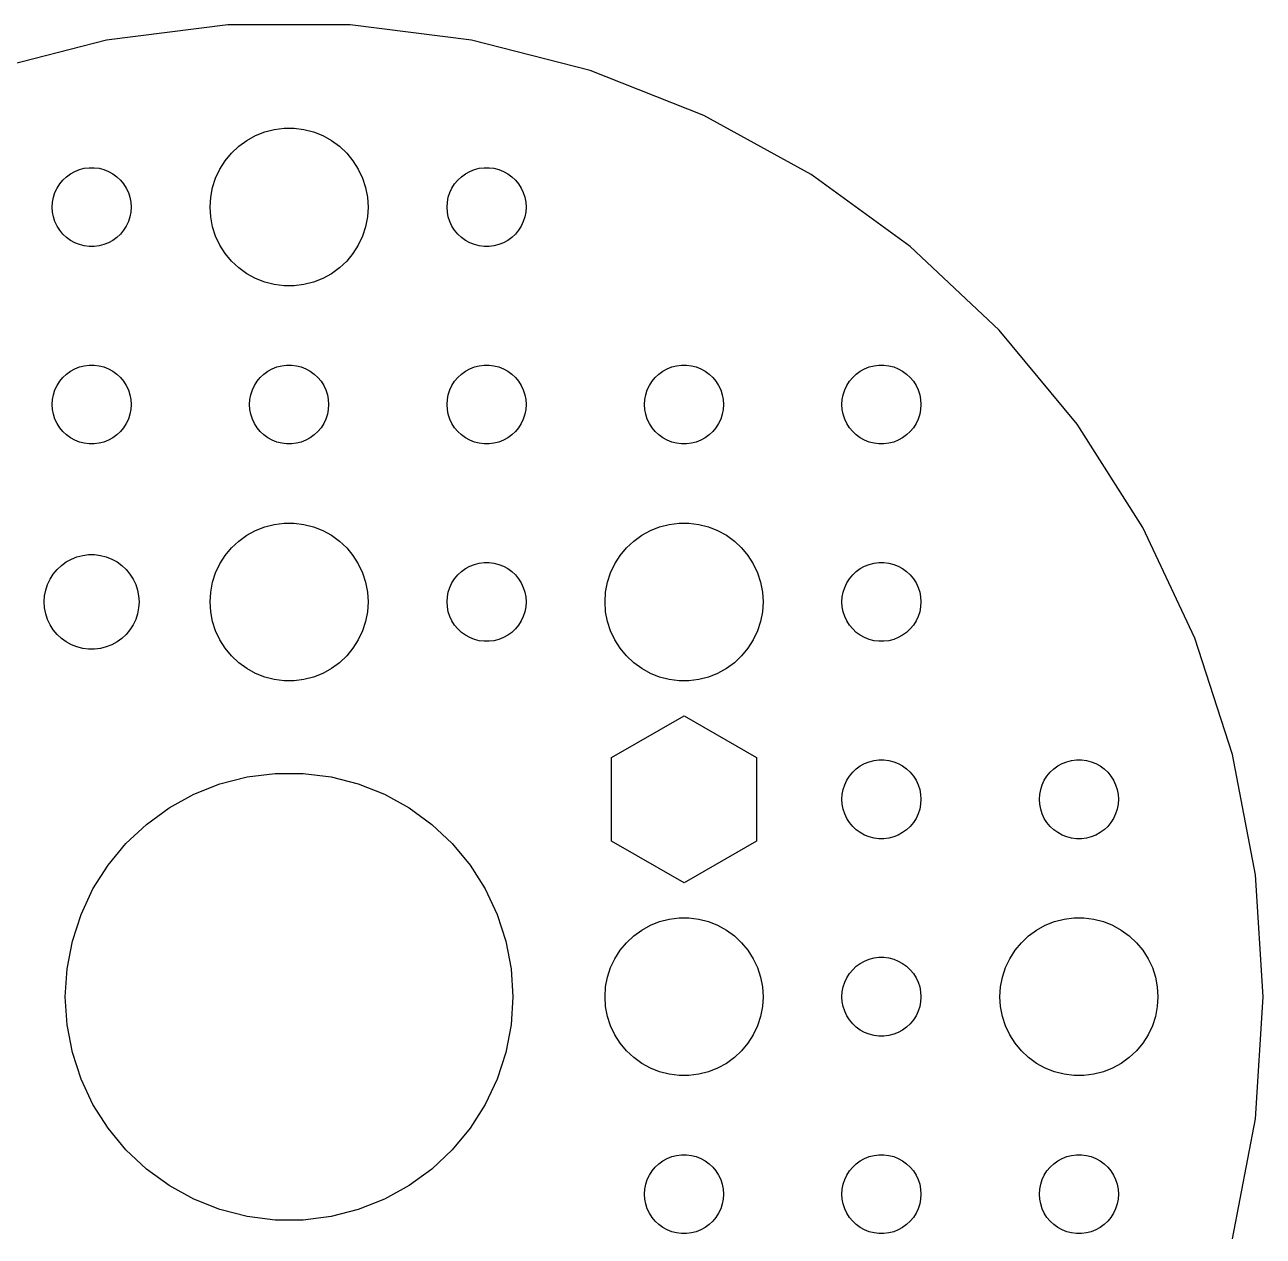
# Model space of a CAD drawing. Header units: metres. Extents: x -37 to 127, y -37 to 37.
# Drawn here: x -10.04 to 37, y -9.1 to 36.93 of the extents above; entities that cross this region are included whole.
import ezdxf

# ---------------------------------------------------------------- set-up
doc = ezdxf.new("R2010")
doc.units = ezdxf.units.M

msp = doc.modelspace()

# ---------------------------------------------------------------- linework, layer by layer
for p, q in [((-2.32324, 36.927), (-6.93311, 36.3446)), ((2.32324, 36.927), (-2.32324, 36.927)), ((6.93311, 36.3446), (2.32324, 36.927)), ((-6.93311, 36.3446), (-11.4336, 35.1891)), ((11.4336, 35.1891), (6.93311, 36.3446)), ((15.7538, 33.4786), (11.4336, 35.1891)), ((19.8256, 31.2401), (15.7538, 33.4786)), ((-0.927048, 32.8532), (-0.562134, 32.9469)), ((-0.562134, 32.9469), (-0.18837, 32.9941)), ((-0.18837, 32.9941), (0.18837, 32.9941)), ((0.18837, 32.9941), (0.562134, 32.9469)), ((0.562134, 32.9469), (0.927048, 32.8532)), ((-1.91226, 32.3115), (-1.60747, 32.533)), ((-1.60747, 32.533), (-1.27733, 32.7145)), ((-1.27733, 32.7145), (-0.927048, 32.8532)), ((0.927048, 32.8532), (1.27733, 32.7145)), ((1.27733, 32.7145), (1.60747, 32.533)), ((1.60747, 32.533), (1.91226, 32.3115)), ((-2.42705, 31.7634), (-2.1869, 32.0536)), ((-2.1869, 32.0536), (-1.91226, 32.3115)), ((1.91226, 32.3115), (2.1869, 32.0536)), ((2.1869, 32.0536), (2.42705, 31.7634)), ((-2.62891, 31.4453), (-2.42705, 31.7634)), ((2.42705, 31.7634), (2.62891, 31.4453)), ((-8.59344, 31.0268), (-8.45613, 31.1558)), ((-8.45613, 31.1558), (-8.30373, 31.2665)), ((-8.30373, 31.2665), (-8.13866, 31.3572)), ((-8.13866, 31.3572), (-7.96352, 31.4266)), ((-7.96352, 31.4266), (-7.78107, 31.4734)), ((-7.78107, 31.4734), (-7.59418, 31.497)), ((-7.59418, 31.497), (-7.40581, 31.497)), ((-7.40581, 31.497), (-7.21892, 31.4734)), ((-7.21892, 31.4734), (-7.03647, 31.4266)), ((-7.03647, 31.4266), (-6.86133, 31.3572)), ((-6.86133, 31.3572), (-6.69626, 31.2665)), ((-6.69626, 31.2665), (-6.54385, 31.1558)), ((-6.54385, 31.1558), (-6.40654, 31.0268)), ((-2.90575, 30.7461), (-2.78932, 31.1044)), ((-2.78932, 31.1044), (-2.62891, 31.4453)), ((2.62891, 31.4453), (2.78932, 31.1044)), ((2.78932, 31.1044), (2.90575, 30.7461)), ((6.40654, 31.0268), (6.54385, 31.1558)), ((6.54385, 31.1558), (6.69626, 31.2665)), ((6.69626, 31.2665), (6.86133, 31.3572)), ((6.86133, 31.3572), (7.03647, 31.4266)), ((7.03647, 31.4266), (7.21892, 31.4734)), ((7.21892, 31.4734), (7.40581, 31.497)), ((7.40581, 31.497), (7.59418, 31.497)), ((7.59418, 31.497), (7.78107, 31.4734)), ((7.78107, 31.4734), (7.96352, 31.4266)), ((7.96352, 31.4266), (8.13866, 31.3572)), ((8.13866, 31.3572), (8.30373, 31.2665)), ((8.30373, 31.2665), (8.45613, 31.1558)), ((8.45613, 31.1558), (8.59344, 31.0268)), ((23.5847, 28.509), (19.8256, 31.2401)), ((-8.89465, 30.5522), (-8.81445, 30.7226)), ((-8.81445, 30.7226), (-8.71352, 30.8817)), ((-8.71352, 30.8817), (-8.59344, 31.0268)), ((-6.40654, 31.0268), (-6.28647, 30.8817)), ((-6.28647, 30.8817), (-6.18553, 30.7226)), ((-6.18553, 30.7226), (-6.10533, 30.5522)), ((-2.97633, 30.376), (-2.90575, 30.7461)), ((2.90575, 30.7461), (2.97633, 30.376)), ((6.10533, 30.5522), (6.18553, 30.7226)), ((6.18553, 30.7226), (6.28647, 30.8817)), ((6.28647, 30.8817), (6.40654, 31.0268)), ((8.59344, 31.0268), (8.71352, 30.8817)), ((8.71352, 30.8817), (8.81445, 30.7226)), ((8.81445, 30.7226), (8.89465, 30.5522)), ((-9, 30), (-8.98816, 30.188)), ((-8.98816, 30.188), (-8.95287, 30.373)), ((-8.95287, 30.373), (-8.89465, 30.5522)), ((-6.10533, 30.5522), (-6.04712, 30.373)), ((-6.04712, 30.373), (-6.01183, 30.188)), ((-6.01183, 30.188), (-6, 30)), ((-3, 30), (-2.97633, 30.376)), ((2.97633, 30.376), (3, 30)), ((6, 30), (6.01183, 30.188)), ((6.01183, 30.188), (6.04712, 30.373)), ((6.04712, 30.373), (6.10533, 30.5522)), ((8.89465, 30.5522), (8.95287, 30.373)), ((8.95287, 30.373), (8.98816, 30.188)), ((8.98816, 30.188), (9, 30)), ((-8.98816, 29.812), (-9, 30)), ((-8.95287, 29.627), (-8.98816, 29.812)), ((-6.01183, 29.812), (-6.04712, 29.627)), ((-6, 30), (-6.01183, 29.812)), ((-2.97633, 29.624), (-3, 30)), ((3, 30), (2.97633, 29.624)), ((6.01183, 29.812), (6, 30)), ((6.04712, 29.627), (6.01183, 29.812)), ((8.98816, 29.812), (8.95287, 29.627)), ((9, 30), (8.98816, 29.812)), ((-8.89465, 29.4478), (-8.95287, 29.627)), ((-8.81445, 29.2774), (-8.89465, 29.4478)), ((-8.71352, 29.1183), (-8.81445, 29.2774)), ((-6.18553, 29.2774), (-6.28647, 29.1183)), ((-6.10533, 29.4478), (-6.18553, 29.2774)), ((-6.04712, 29.627), (-6.10533, 29.4478)), ((-2.90575, 29.2539), (-2.97633, 29.624)), ((-2.78932, 28.8956), (-2.90575, 29.2539)), ((2.90575, 29.2539), (2.78932, 28.8956)), ((2.97633, 29.624), (2.90575, 29.2539)), ((6.10533, 29.4478), (6.04712, 29.627)), ((6.18553, 29.2774), (6.10533, 29.4478)), ((6.28647, 29.1183), (6.18553, 29.2774)), ((8.81445, 29.2774), (8.71352, 29.1183)), ((8.89465, 29.4478), (8.81445, 29.2774)), ((8.95287, 29.627), (8.89465, 29.4478)), ((-8.59344, 28.9732), (-8.71352, 29.1183)), ((-8.45613, 28.8442), (-8.59344, 28.9732)), ((-8.30373, 28.7335), (-8.45613, 28.8442)), ((-8.13866, 28.6427), (-8.30373, 28.7335)), ((-6.69626, 28.7335), (-6.86133, 28.6427)), ((-6.54385, 28.8442), (-6.69626, 28.7335)), ((-6.40654, 28.9732), (-6.54385, 28.8442)), ((-6.28647, 29.1183), (-6.40654, 28.9732)), ((-2.62891, 28.5547), (-2.78932, 28.8956)), ((2.78932, 28.8956), (2.62891, 28.5547)), ((6.40654, 28.9732), (6.28647, 29.1183)), ((6.54385, 28.8442), (6.40654, 28.9732)), ((6.69626, 28.7335), (6.54385, 28.8442)), ((6.86133, 28.6427), (6.69626, 28.7335)), ((8.30373, 28.7335), (8.13866, 28.6427)), ((8.45613, 28.8442), (8.30373, 28.7335)), ((8.59344, 28.9732), (8.45613, 28.8442)), ((8.71352, 29.1183), (8.59344, 28.9732)), ((-7.96352, 28.5734), (-8.13866, 28.6427)), ((-7.78107, 28.5266), (-7.96352, 28.5734)), ((-7.59418, 28.503), (-7.78107, 28.5266)), ((-7.40581, 28.503), (-7.59418, 28.503)), ((-7.21892, 28.5266), (-7.40581, 28.503)), ((-7.03647, 28.5734), (-7.21892, 28.5266)), ((-6.86133, 28.6427), (-7.03647, 28.5734)), ((-2.42705, 28.2366), (-2.62891, 28.5547)), ((-2.1869, 27.9464), (-2.42705, 28.2366)), ((2.42705, 28.2366), (2.1869, 27.9464)), ((2.62891, 28.5547), (2.42705, 28.2366)), ((7.03647, 28.5734), (6.86133, 28.6427)), ((7.21892, 28.5266), (7.03647, 28.5734)), ((7.40581, 28.503), (7.21892, 28.5266)), ((7.59418, 28.503), (7.40581, 28.503)), ((7.78107, 28.5266), (7.59418, 28.503)), ((7.96352, 28.5734), (7.78107, 28.5266)), ((8.13866, 28.6427), (7.96352, 28.5734)), ((26.9718, 25.3282), (23.5847, 28.509)), ((-1.91226, 27.6884), (-2.1869, 27.9464)), ((2.1869, 27.9464), (1.91226, 27.6884)), ((-1.60747, 27.467), (-1.91226, 27.6884)), ((-1.27733, 27.2855), (-1.60747, 27.467)), ((-0.927048, 27.1468), (-1.27733, 27.2855)), ((1.27733, 27.2855), (0.927048, 27.1468)), ((1.60747, 27.467), (1.27733, 27.2855)), ((1.91226, 27.6884), (1.60747, 27.467)), ((-0.562134, 27.0531), (-0.927048, 27.1468)), ((-0.18837, 27.0059), (-0.562134, 27.0531)), ((0.18837, 27.0059), (-0.18837, 27.0059)), ((0.562134, 27.0531), (0.18837, 27.0059)), ((0.927048, 27.1468), (0.562134, 27.0531)), ((29.9336, 21.748), (26.9718, 25.3282)), ((-7.78107, 23.9734), (-7.59418, 23.997)), ((-7.59418, 23.997), (-7.40581, 23.997)), ((-7.40581, 23.997), (-7.21892, 23.9734)), ((-0.281067, 23.9734), (-0.094177, 23.997)), ((-0.094177, 23.997), (0.094177, 23.997)), ((0.094177, 23.997), (0.281067, 23.9734)), ((7.21892, 23.9734), (7.40581, 23.997)), ((7.40581, 23.997), (7.59418, 23.997)), ((7.59418, 23.997), (7.78107, 23.9734)), ((14.7189, 23.9734), (14.9058, 23.997)), ((14.9058, 23.997), (15.0942, 23.997)), ((15.0942, 23.997), (15.2811, 23.9734)), ((22.2189, 23.9734), (22.4058, 23.997)), ((22.4058, 23.997), (22.5942, 23.997)), ((22.5942, 23.997), (22.7811, 23.9734)), ((-8.71352, 23.3817), (-8.59344, 23.5268)), ((-8.59344, 23.5268), (-8.45613, 23.6558)), ((-8.45613, 23.6558), (-8.30373, 23.7665)), ((-8.30373, 23.7665), (-8.13866, 23.8572)), ((-8.13866, 23.8572), (-7.96352, 23.9266)), ((-7.96352, 23.9266), (-7.78107, 23.9734)), ((-7.21892, 23.9734), (-7.03647, 23.9266)), ((-7.03647, 23.9266), (-6.86133, 23.8572)), ((-6.86133, 23.8572), (-6.69626, 23.7665)), ((-6.69626, 23.7665), (-6.54385, 23.6558)), ((-6.54385, 23.6558), (-6.40654, 23.5268)), ((-6.40654, 23.5268), (-6.28647, 23.3817)), ((-1.21352, 23.3817), (-1.09344, 23.5268)), ((-1.09344, 23.5268), (-0.956131, 23.6558)), ((-0.956131, 23.6558), (-0.803726, 23.7665)), ((-0.803726, 23.7665), (-0.638657, 23.8572)), ((-0.638657, 23.8572), (-0.463516, 23.9266)), ((-0.463516, 23.9266), (-0.281067, 23.9734)), ((0.281067, 23.9734), (0.463516, 23.9266)), ((0.463516, 23.9266), (0.638657, 23.8572)), ((0.638657, 23.8572), (0.803726, 23.7665)), ((0.803726, 23.7665), (0.956131, 23.6558)), ((0.956131, 23.6558), (1.09344, 23.5268)), ((1.09344, 23.5268), (1.21352, 23.3817)), ((6.28647, 23.3817), (6.40654, 23.5268)), ((6.40654, 23.5268), (6.54385, 23.6558)), ((6.54385, 23.6558), (6.69626, 23.7665)), ((6.69626, 23.7665), (6.86133, 23.8572)), ((6.86133, 23.8572), (7.03647, 23.9266)), ((7.03647, 23.9266), (7.21892, 23.9734)), ((7.78107, 23.9734), (7.96352, 23.9266)), ((7.96352, 23.9266), (8.13866, 23.8572)), ((8.13866, 23.8572), (8.30373, 23.7665)), ((8.30373, 23.7665), (8.45613, 23.6558)), ((8.45613, 23.6558), (8.59344, 23.5268)), ((8.59344, 23.5268), (8.71352, 23.3817)), ((13.7865, 23.3817), (13.9065, 23.5268)), ((13.9065, 23.5268), (14.0439, 23.6558)), ((14.0439, 23.6558), (14.1963, 23.7665)), ((14.1963, 23.7665), (14.3613, 23.8572)), ((14.3613, 23.8572), (14.5365, 23.9266)), ((14.5365, 23.9266), (14.7189, 23.9734)), ((15.2811, 23.9734), (15.4635, 23.9266)), ((15.4635, 23.9266), (15.6387, 23.8572)), ((15.6387, 23.8572), (15.8037, 23.7665)), ((15.8037, 23.7665), (15.9561, 23.6558)), ((15.9561, 23.6558), (16.0934, 23.5268)), ((16.0934, 23.5268), (16.2135, 23.3817)), ((21.2865, 23.3817), (21.4065, 23.5268)), ((21.4065, 23.5268), (21.5439, 23.6558)), ((21.5439, 23.6558), (21.6963, 23.7665)), ((21.6963, 23.7665), (21.8613, 23.8572)), ((21.8613, 23.8572), (22.0365, 23.9266)), ((22.0365, 23.9266), (22.2189, 23.9734)), ((22.7811, 23.9734), (22.9635, 23.9266)), ((22.9635, 23.9266), (23.1387, 23.8572)), ((23.1387, 23.8572), (23.3037, 23.7665)), ((23.3037, 23.7665), (23.4561, 23.6558)), ((23.4561, 23.6558), (23.5934, 23.5268)), ((23.5934, 23.5268), (23.7135, 23.3817)), ((-8.95287, 22.873), (-8.89465, 23.0522)), ((-8.89465, 23.0522), (-8.81445, 23.2226)), ((-8.81445, 23.2226), (-8.71352, 23.3817)), ((-6.28647, 23.3817), (-6.18553, 23.2226)), ((-6.18553, 23.2226), (-6.10533, 23.0522)), ((-6.10533, 23.0522), (-6.04712, 22.873)), ((-1.45287, 22.873), (-1.39465, 23.0522)), ((-1.39465, 23.0522), (-1.31445, 23.2226)), ((-1.31445, 23.2226), (-1.21352, 23.3817)), ((1.21352, 23.3817), (1.31445, 23.2226)), ((1.31445, 23.2226), (1.39465, 23.0522)), ((1.39465, 23.0522), (1.45287, 22.873)), ((6.04712, 22.873), (6.10533, 23.0522)), ((6.10533, 23.0522), (6.18553, 23.2226)), ((6.18553, 23.2226), (6.28647, 23.3817)), ((8.71352, 23.3817), (8.81445, 23.2226)), ((8.81445, 23.2226), (8.89465, 23.0522)), ((8.89465, 23.0522), (8.95287, 22.873)), ((13.5471, 22.873), (13.6053, 23.0522)), ((13.6053, 23.0522), (13.6855, 23.2226)), ((13.6855, 23.2226), (13.7865, 23.3817)), ((16.2135, 23.3817), (16.3145, 23.2226)), ((16.3145, 23.2226), (16.3947, 23.0522)), ((16.3947, 23.0522), (16.4529, 22.873)), ((21.0471, 22.873), (21.1053, 23.0522)), ((21.1053, 23.0522), (21.1855, 23.2226)), ((21.1855, 23.2226), (21.2865, 23.3817)), ((23.7135, 23.3817), (23.8145, 23.2226)), ((23.8145, 23.2226), (23.8947, 23.0522)), ((23.8947, 23.0522), (23.9529, 22.873)), ((-9, 22.5), (-8.98816, 22.688)), ((-8.98816, 22.688), (-8.95287, 22.873)), ((-6.04712, 22.873), (-6.01183, 22.688)), ((-6.01183, 22.688), (-6, 22.5)), ((-1.5, 22.5), (-1.48816, 22.688)), ((-1.48816, 22.688), (-1.45287, 22.873)), ((1.45287, 22.873), (1.48816, 22.688)), ((1.48816, 22.688), (1.5, 22.5)), ((6, 22.5), (6.01183, 22.688)), ((6.01183, 22.688), (6.04712, 22.873)), ((8.95287, 22.873), (8.98816, 22.688)), ((8.98816, 22.688), (9, 22.5)), ((13.5, 22.5), (13.5118, 22.688)), ((13.5118, 22.688), (13.5471, 22.873)), ((16.4529, 22.873), (16.4882, 22.688)), ((16.4882, 22.688), (16.5, 22.5)), ((21, 22.5), (21.0118, 22.688)), ((21.0118, 22.688), (21.0471, 22.873)), ((23.9529, 22.873), (23.9882, 22.688)), ((23.9882, 22.688), (24, 22.5)), ((-8.98816, 22.312), (-9, 22.5)), ((-8.95287, 22.127), (-8.98816, 22.312)), ((-8.89465, 21.9478), (-8.95287, 22.127)), ((-6.04712, 22.127), (-6.10533, 21.9478)), ((-6.01183, 22.312), (-6.04712, 22.127)), ((-6, 22.5), (-6.01183, 22.312)), ((-1.48816, 22.312), (-1.5, 22.5)), ((-1.45287, 22.127), (-1.48816, 22.312)), ((-1.39465, 21.9478), (-1.45287, 22.127)), ((1.45287, 22.127), (1.39465, 21.9478)), ((1.48816, 22.312), (1.45287, 22.127)), ((1.5, 22.5), (1.48816, 22.312)), ((6.01183, 22.312), (6, 22.5)), ((6.04712, 22.127), (6.01183, 22.312)), ((6.10533, 21.9478), (6.04712, 22.127)), ((8.95287, 22.127), (8.89465, 21.9478)), ((8.98816, 22.312), (8.95287, 22.127)), ((9, 22.5), (8.98816, 22.312)), ((13.5118, 22.312), (13.5, 22.5)), ((13.5471, 22.127), (13.5118, 22.312)), ((13.6053, 21.9478), (13.5471, 22.127)), ((16.4529, 22.127), (16.3947, 21.9478)), ((16.4882, 22.312), (16.4529, 22.127)), ((16.5, 22.5), (16.4882, 22.312)), ((21.0118, 22.312), (21, 22.5)), ((21.0471, 22.127), (21.0118, 22.312)), ((21.1053, 21.9478), (21.0471, 22.127)), ((23.9529, 22.127), (23.8947, 21.9478)), ((23.9882, 22.312), (23.9529, 22.127)), ((24, 22.5), (23.9882, 22.312)), ((-8.81445, 21.7774), (-8.89465, 21.9478)), ((-8.71352, 21.6183), (-8.81445, 21.7774)), ((-6.18553, 21.7774), (-6.28647, 21.6183)), ((-6.10533, 21.9478), (-6.18553, 21.7774)), ((-1.31445, 21.7774), (-1.39465, 21.9478)), ((-1.21352, 21.6183), (-1.31445, 21.7774)), ((1.31445, 21.7774), (1.21352, 21.6183)), ((1.39465, 21.9478), (1.31445, 21.7774)), ((6.18553, 21.7774), (6.10533, 21.9478)), ((6.28647, 21.6183), (6.18553, 21.7774)), ((8.81445, 21.7774), (8.71352, 21.6183)), ((8.89465, 21.9478), (8.81445, 21.7774)), ((13.6855, 21.7774), (13.6053, 21.9478)), ((13.7865, 21.6183), (13.6855, 21.7774)), ((16.3145, 21.7774), (16.2135, 21.6183)), ((16.3947, 21.9478), (16.3145, 21.7774)), ((21.1855, 21.7774), (21.1053, 21.9478)), ((21.2865, 21.6183), (21.1855, 21.7774)), ((23.8145, 21.7774), (23.7135, 21.6183)), ((23.8947, 21.9478), (23.8145, 21.7774)), ((32.4233, 17.8249), (29.9336, 21.748)), ((-8.59344, 21.4732), (-8.71352, 21.6183)), ((-8.45613, 21.3442), (-8.59344, 21.4732)), ((-8.30373, 21.2335), (-8.45613, 21.3442)), ((-8.13866, 21.1427), (-8.30373, 21.2335)), ((-6.69626, 21.2335), (-6.86133, 21.1427)), ((-6.54385, 21.3442), (-6.69626, 21.2335)), ((-6.40654, 21.4732), (-6.54385, 21.3442)), ((-6.28647, 21.6183), (-6.40654, 21.4732)), ((-1.09344, 21.4732), (-1.21352, 21.6183)), ((-0.956131, 21.3442), (-1.09344, 21.4732)), ((-0.803726, 21.2335), (-0.956131, 21.3442)), ((-0.638657, 21.1427), (-0.803726, 21.2335)), ((0.803726, 21.2335), (0.638657, 21.1427)), ((0.956131, 21.3442), (0.803726, 21.2335)), ((1.09344, 21.4732), (0.956131, 21.3442)), ((1.21352, 21.6183), (1.09344, 21.4732)), ((6.40654, 21.4732), (6.28647, 21.6183)), ((6.54385, 21.3442), (6.40654, 21.4732)), ((6.69626, 21.2335), (6.54385, 21.3442)), ((6.86133, 21.1427), (6.69626, 21.2335)), ((8.30373, 21.2335), (8.13866, 21.1427)), ((8.45613, 21.3442), (8.30373, 21.2335)), ((8.59344, 21.4732), (8.45613, 21.3442)), ((8.71352, 21.6183), (8.59344, 21.4732)), ((13.9065, 21.4732), (13.7865, 21.6183)), ((14.0439, 21.3442), (13.9065, 21.4732)), ((14.1963, 21.2335), (14.0439, 21.3442)), ((14.3613, 21.1427), (14.1963, 21.2335)), ((15.8037, 21.2335), (15.6387, 21.1427)), ((15.9561, 21.3442), (15.8037, 21.2335)), ((16.0934, 21.4732), (15.9561, 21.3442)), ((16.2135, 21.6183), (16.0934, 21.4732)), ((21.4065, 21.4732), (21.2865, 21.6183)), ((21.5439, 21.3442), (21.4065, 21.4732)), ((21.6963, 21.2335), (21.5439, 21.3442)), ((21.8613, 21.1427), (21.6963, 21.2335)), ((23.3037, 21.2335), (23.1387, 21.1427)), ((23.4561, 21.3442), (23.3037, 21.2335)), ((23.5934, 21.4732), (23.4561, 21.3442)), ((23.7135, 21.6183), (23.5934, 21.4732)), ((-7.96352, 21.0734), (-8.13866, 21.1427)), ((-7.78107, 21.0266), (-7.96352, 21.0734)), ((-7.59418, 21.003), (-7.78107, 21.0266)), ((-7.40581, 21.003), (-7.59418, 21.003)), ((-7.21892, 21.0266), (-7.40581, 21.003)), ((-7.03647, 21.0734), (-7.21892, 21.0266)), ((-6.86133, 21.1427), (-7.03647, 21.0734)), ((-0.463516, 21.0734), (-0.638657, 21.1427)), ((-0.281067, 21.0266), (-0.463516, 21.0734)), ((-0.094177, 21.003), (-0.281067, 21.0266)), ((0.094177, 21.003), (-0.094177, 21.003)), ((0.281067, 21.0266), (0.094177, 21.003)), ((0.463516, 21.0734), (0.281067, 21.0266)), ((0.638657, 21.1427), (0.463516, 21.0734)), ((7.03647, 21.0734), (6.86133, 21.1427)), ((7.21892, 21.0266), (7.03647, 21.0734)), ((7.40581, 21.003), (7.21892, 21.0266)), ((7.59418, 21.003), (7.40581, 21.003)), ((7.78107, 21.0266), (7.59418, 21.003)), ((7.96352, 21.0734), (7.78107, 21.0266)), ((8.13866, 21.1427), (7.96352, 21.0734)), ((14.5365, 21.0734), (14.3613, 21.1427)), ((14.7189, 21.0266), (14.5365, 21.0734)), ((14.9058, 21.003), (14.7189, 21.0266)), ((15.0942, 21.003), (14.9058, 21.003)), ((15.2811, 21.0266), (15.0942, 21.003)), ((15.4635, 21.0734), (15.2811, 21.0266)), ((15.6387, 21.1427), (15.4635, 21.0734)), ((22.0365, 21.0734), (21.8613, 21.1427)), ((22.2189, 21.0266), (22.0365, 21.0734)), ((22.4058, 21.003), (22.2189, 21.0266)), ((22.5942, 21.003), (22.4058, 21.003)), ((22.7811, 21.0266), (22.5942, 21.003)), ((22.9635, 21.0734), (22.7811, 21.0266)), ((23.1387, 21.1427), (22.9635, 21.0734)), ((-0.927048, 17.8532), (-0.562134, 17.9469)), ((-0.562134, 17.9469), (-0.18837, 17.9941)), ((-0.18837, 17.9941), (0.18837, 17.9941)), ((0.18837, 17.9941), (0.562134, 17.9469)), ((0.562134, 17.9469), (0.927048, 17.8532)), ((14.0729, 17.8532), (14.4379, 17.9469)), ((14.4379, 17.9469), (14.8116, 17.9941)), ((14.8116, 17.9941), (15.1884, 17.9941)), ((15.1884, 17.9941), (15.5621, 17.9469)), ((15.5621, 17.9469), (15.927, 17.8532)), ((-1.91226, 17.3115), (-1.60747, 17.533)), ((-1.60747, 17.533), (-1.27733, 17.7145)), ((-1.27733, 17.7145), (-0.927048, 17.8532)), ((0.927048, 17.8532), (1.27733, 17.7145)), ((1.27733, 17.7145), (1.60747, 17.533)), ((1.60747, 17.533), (1.91226, 17.3115)), ((13.0877, 17.3115), (13.3925, 17.533)), ((13.3925, 17.533), (13.7227, 17.7145)), ((13.7227, 17.7145), (14.0729, 17.8532)), ((15.927, 17.8532), (16.2773, 17.7145)), ((16.2773, 17.7145), (16.6075, 17.533)), ((16.6075, 17.533), (16.9123, 17.3115)), ((34.4017, 13.6206), (32.4233, 17.8249)), ((-2.42705, 16.7634), (-2.1869, 17.0536)), ((-2.1869, 17.0536), (-1.91226, 17.3115)), ((1.91226, 17.3115), (2.1869, 17.0536)), ((2.1869, 17.0536), (2.42705, 16.7634)), ((12.5729, 16.7634), (12.8131, 17.0536)), ((12.8131, 17.0536), (13.0877, 17.3115)), ((16.9123, 17.3115), (17.1869, 17.0536)), ((17.1869, 17.0536), (17.427, 16.7634)), ((-8.64735, 16.3869), (-8.46448, 16.5198)), ((-8.46448, 16.5198), (-8.26639, 16.6287)), ((-8.26639, 16.6287), (-8.05623, 16.7119)), ((-8.05623, 16.7119), (-7.83728, 16.7681)), ((-7.83728, 16.7681), (-7.61302, 16.7964)), ((-7.61302, 16.7964), (-7.38696, 16.7964)), ((-7.38696, 16.7964), (-7.1627, 16.7681)), ((-7.1627, 16.7681), (-6.94376, 16.7119)), ((-6.94376, 16.7119), (-6.7336, 16.6287)), ((-6.7336, 16.6287), (-6.53551, 16.5198)), ((-6.53551, 16.5198), (-6.35263, 16.3869)), ((-2.62891, 16.4453), (-2.42705, 16.7634)), ((2.42705, 16.7634), (2.62891, 16.4453)), ((7.03647, 16.4266), (7.21892, 16.4734)), ((7.21892, 16.4734), (7.40581, 16.497)), ((7.40581, 16.497), (7.59418, 16.497)), ((7.59418, 16.497), (7.78107, 16.4734)), ((7.78107, 16.4734), (7.96352, 16.4266)), ((12.3711, 16.4453), (12.5729, 16.7634)), ((17.427, 16.7634), (17.6289, 16.4453)), ((22.0365, 16.4266), (22.2189, 16.4734)), ((22.2189, 16.4734), (22.4058, 16.497)), ((22.4058, 16.497), (22.5942, 16.497)), ((22.5942, 16.497), (22.7811, 16.4734)), ((22.7811, 16.4734), (22.9635, 16.4266)), ((-9.07735, 15.8671), (-8.95622, 16.058)), ((-8.95622, 16.058), (-8.81213, 16.2322)), ((-8.81213, 16.2322), (-8.64735, 16.3869)), ((-6.35263, 16.3869), (-6.18785, 16.2322)), ((-6.18785, 16.2322), (-6.04376, 16.058)), ((-6.04376, 16.058), (-5.92264, 15.8671)), ((-2.90575, 15.7461), (-2.78932, 16.1044)), ((-2.78932, 16.1044), (-2.62891, 16.4453)), ((2.62891, 16.4453), (2.78932, 16.1044)), ((2.78932, 16.1044), (2.90575, 15.7461)), ((6.28647, 15.8817), (6.40654, 16.0268)), ((6.40654, 16.0268), (6.54385, 16.1558)), ((6.54385, 16.1558), (6.69626, 16.2665)), ((6.69626, 16.2665), (6.86133, 16.3572)), ((6.86133, 16.3572), (7.03647, 16.4266)), ((7.96352, 16.4266), (8.13866, 16.3572)), ((8.13866, 16.3572), (8.30373, 16.2665)), ((8.30373, 16.2665), (8.45613, 16.1558)), ((8.45613, 16.1558), (8.59344, 16.0268)), ((8.59344, 16.0268), (8.71352, 15.8817)), ((12.0942, 15.7461), (12.2107, 16.1044)), ((12.2107, 16.1044), (12.3711, 16.4453)), ((17.6289, 16.4453), (17.7893, 16.1044)), ((17.7893, 16.1044), (17.9057, 15.7461)), ((21.2865, 15.8817), (21.4065, 16.0268)), ((21.4065, 16.0268), (21.5439, 16.1558)), ((21.5439, 16.1558), (21.6963, 16.2665)), ((21.6963, 16.2665), (21.8613, 16.3572)), ((21.8613, 16.3572), (22.0365, 16.4266)), ((22.9635, 16.4266), (23.1387, 16.3572)), ((23.1387, 16.3572), (23.3037, 16.2665)), ((23.3037, 16.2665), (23.4561, 16.1558)), ((23.4561, 16.1558), (23.5934, 16.0268)), ((23.5934, 16.0268), (23.7135, 15.8817)), ((-9.24344, 15.4476), (-9.17358, 15.6626)), ((-9.17358, 15.6626), (-9.07735, 15.8671)), ((-5.92264, 15.8671), (-5.8264, 15.6626)), ((-5.8264, 15.6626), (-5.75655, 15.4476)), ((-2.97633, 15.376), (-2.90575, 15.7461)), ((2.90575, 15.7461), (2.97633, 15.376)), ((6.04712, 15.373), (6.10533, 15.5522)), ((6.10533, 15.5522), (6.18553, 15.7226)), ((6.18553, 15.7226), (6.28647, 15.8817)), ((8.71352, 15.8817), (8.81445, 15.7226)), ((8.81445, 15.7226), (8.89465, 15.5522)), ((8.89465, 15.5522), (8.95287, 15.373)), ((12.0237, 15.376), (12.0942, 15.7461)), ((17.9057, 15.7461), (17.9763, 15.376)), ((21.0471, 15.373), (21.1053, 15.5522)), ((21.1053, 15.5522), (21.1855, 15.7226)), ((21.1855, 15.7226), (21.2865, 15.8817)), ((23.7135, 15.8817), (23.8145, 15.7226)), ((23.8145, 15.7226), (23.8947, 15.5522)), ((23.8947, 15.5522), (23.9529, 15.373)), ((-9.29999, 15), (-9.2858, 15.2256)), ((-9.2858, 15.2256), (-9.24344, 15.4476)), ((-5.75655, 15.4476), (-5.71419, 15.2256)), ((-5.71419, 15.2256), (-5.7, 15)), ((-3, 15), (-2.97633, 15.376)), ((2.97633, 15.376), (3, 15)), ((6, 15), (6.01183, 15.188)), ((6.01183, 15.188), (6.04712, 15.373)), ((8.95287, 15.373), (8.98816, 15.188)), ((8.98816, 15.188), (9, 15)), ((12, 15), (12.0237, 15.376)), ((17.9763, 15.376), (18, 15)), ((21, 15), (21.0118, 15.188)), ((21.0118, 15.188), (21.0471, 15.373)), ((23.9529, 15.373), (23.9882, 15.188)), ((23.9882, 15.188), (24, 15)), ((-9.2858, 14.7744), (-9.29999, 15)), ((-9.24344, 14.5524), (-9.2858, 14.7744)), ((-5.71419, 14.7744), (-5.75655, 14.5524)), ((-5.7, 15), (-5.71419, 14.7744)), ((-2.97633, 14.624), (-3, 15)), ((-2.90575, 14.2539), (-2.97633, 14.624)), ((2.97633, 14.624), (2.90575, 14.2539)), ((3, 15), (2.97633, 14.624)), ((6.01183, 14.812), (6, 15)), ((6.04712, 14.627), (6.01183, 14.812)), ((6.10533, 14.4478), (6.04712, 14.627)), ((8.95287, 14.627), (8.89465, 14.4478)), ((8.98816, 14.812), (8.95287, 14.627)), ((9, 15), (8.98816, 14.812)), ((12.0237, 14.624), (12, 15)), ((12.0942, 14.2539), (12.0237, 14.624)), ((17.9763, 14.624), (17.9057, 14.2539)), ((18, 15), (17.9763, 14.624)), ((21.0118, 14.812), (21, 15)), ((21.0471, 14.627), (21.0118, 14.812)), ((21.1053, 14.4478), (21.0471, 14.627)), ((23.9529, 14.627), (23.8947, 14.4478)), ((23.9882, 14.812), (23.9529, 14.627)), ((24, 15), (23.9882, 14.812)), ((-9.17358, 14.3374), (-9.24344, 14.5524)), ((-9.07735, 14.1328), (-9.17358, 14.3374)), ((-8.95622, 13.942), (-9.07735, 14.1328)), ((-5.92264, 14.1328), (-6.04376, 13.942)), ((-5.8264, 14.3374), (-5.92264, 14.1328)), ((-5.75655, 14.5524), (-5.8264, 14.3374)), ((-2.78932, 13.8956), (-2.90575, 14.2539)), ((2.90575, 14.2539), (2.78932, 13.8956)), ((6.18553, 14.2774), (6.10533, 14.4478)), ((6.28647, 14.1183), (6.18553, 14.2774)), ((6.40654, 13.9732), (6.28647, 14.1183)), ((8.71352, 14.1183), (8.59344, 13.9732)), ((8.81445, 14.2774), (8.71352, 14.1183)), ((8.89465, 14.4478), (8.81445, 14.2774)), ((12.2107, 13.8956), (12.0942, 14.2539)), ((17.9057, 14.2539), (17.7893, 13.8956)), ((21.1855, 14.2774), (21.1053, 14.4478)), ((21.2865, 14.1183), (21.1855, 14.2774)), ((21.4065, 13.9732), (21.2865, 14.1183)), ((23.7135, 14.1183), (23.5934, 13.9732)), ((23.8145, 14.2774), (23.7135, 14.1183)), ((23.8947, 14.4478), (23.8145, 14.2774)), ((-8.81213, 13.7678), (-8.95622, 13.942)), ((-8.64735, 13.6131), (-8.81213, 13.7678)), ((-6.18785, 13.7678), (-6.35263, 13.6131)), ((-6.04376, 13.942), (-6.18785, 13.7678)), ((-2.62891, 13.5547), (-2.78932, 13.8956)), ((2.78932, 13.8956), (2.62891, 13.5547)), ((6.54385, 13.8442), (6.40654, 13.9732)), ((6.69626, 13.7335), (6.54385, 13.8442)), ((6.86133, 13.6427), (6.69626, 13.7335)), ((7.03647, 13.5734), (6.86133, 13.6427)), ((8.13866, 13.6427), (7.96352, 13.5734)), ((8.30373, 13.7335), (8.13866, 13.6427)), ((8.45613, 13.8442), (8.30373, 13.7335)), ((8.59344, 13.9732), (8.45613, 13.8442)), ((12.3711, 13.5547), (12.2107, 13.8956)), ((17.7893, 13.8956), (17.6289, 13.5547)), ((21.5439, 13.8442), (21.4065, 13.9732)), ((21.6963, 13.7335), (21.5439, 13.8442)), ((21.8613, 13.6427), (21.6963, 13.7335)), ((22.0365, 13.5734), (21.8613, 13.6427)), ((23.1387, 13.6427), (22.9635, 13.5734)), ((23.3037, 13.7335), (23.1387, 13.6427)), ((23.4561, 13.8442), (23.3037, 13.7335)), ((23.5934, 13.9732), (23.4561, 13.8442)), ((-8.46448, 13.4802), (-8.64735, 13.6131)), ((-8.26639, 13.3713), (-8.46448, 13.4802)), ((-8.05623, 13.2881), (-8.26639, 13.3713)), ((-7.83728, 13.2319), (-8.05623, 13.2881)), ((-7.61302, 13.2036), (-7.83728, 13.2319)), ((-7.38696, 13.2036), (-7.61302, 13.2036)), ((-7.1627, 13.2319), (-7.38696, 13.2036)), ((-6.94376, 13.2881), (-7.1627, 13.2319)), ((-6.7336, 13.3713), (-6.94376, 13.2881)), ((-6.53551, 13.4802), (-6.7336, 13.3713)), ((-6.35263, 13.6131), (-6.53551, 13.4802)), ((-2.42705, 13.2366), (-2.62891, 13.5547)), ((-2.1869, 12.9464), (-2.42705, 13.2366)), ((2.42705, 13.2366), (2.1869, 12.9464)), ((2.62891, 13.5547), (2.42705, 13.2366)), ((7.21892, 13.5266), (7.03647, 13.5734)), ((7.40581, 13.5029), (7.21892, 13.5266)), ((7.59418, 13.5029), (7.40581, 13.5029)), ((7.78107, 13.5266), (7.59418, 13.5029)), ((7.96352, 13.5734), (7.78107, 13.5266)), ((12.5729, 13.2366), (12.3711, 13.5547)), ((12.8131, 12.9464), (12.5729, 13.2366)), ((17.427, 13.2366), (17.1869, 12.9464)), ((17.6289, 13.5547), (17.427, 13.2366)), ((22.2189, 13.5266), (22.0365, 13.5734)), ((22.4058, 13.5029), (22.2189, 13.5266)), ((22.5942, 13.5029), (22.4058, 13.5029)), ((22.7811, 13.5266), (22.5942, 13.5029)), ((22.9635, 13.5734), (22.7811, 13.5266)), ((35.8376, 9.20152), (34.4017, 13.6206)), ((-1.91226, 12.6884), (-2.1869, 12.9464)), ((2.1869, 12.9464), (1.91226, 12.6884)), ((13.0877, 12.6884), (12.8131, 12.9464)), ((17.1869, 12.9464), (16.9123, 12.6884)), ((-1.60747, 12.467), (-1.91226, 12.6884)), ((-1.27733, 12.2855), (-1.60747, 12.467)), ((-0.927048, 12.1468), (-1.27733, 12.2855)), ((1.27733, 12.2855), (0.927048, 12.1468)), ((1.60747, 12.467), (1.27733, 12.2855)), ((1.91226, 12.6884), (1.60747, 12.467)), ((13.3925, 12.467), (13.0877, 12.6884)), ((13.7227, 12.2855), (13.3925, 12.467)), ((14.0729, 12.1468), (13.7227, 12.2855)), ((16.2773, 12.2855), (15.927, 12.1468)), ((16.6075, 12.467), (16.2773, 12.2855)), ((16.9123, 12.6884), (16.6075, 12.467)), ((-0.562134, 12.0531), (-0.927048, 12.1468)), ((-0.18837, 12.0059), (-0.562134, 12.0531)), ((0.18837, 12.0059), (-0.18837, 12.0059)), ((0.562134, 12.0531), (0.18837, 12.0059)), ((0.927048, 12.1468), (0.562134, 12.0531)), ((14.4379, 12.0531), (14.0729, 12.1468)), ((14.8116, 12.0059), (14.4379, 12.0531)), ((15.1884, 12.0059), (14.8116, 12.0059)), ((15.5621, 12.0531), (15.1884, 12.0059)), ((15.927, 12.1468), (15.5621, 12.0531)), ((12.2517, 9.08673), (15, 10.6735)), ((15, 10.6735), (17.7483, 9.08675)), ((12.2517, 5.91325), (12.2517, 9.08673)), ((17.7483, 9.08675), (17.7483, 5.91325)), ((22.0365, 8.92657), (22.2189, 8.97342)), ((22.2189, 8.97342), (22.4058, 8.99704)), ((22.4058, 8.99704), (22.5942, 8.99704)), ((22.5942, 8.99704), (22.7811, 8.97342)), ((22.7811, 8.97342), (22.9635, 8.92657)), ((29.5365, 8.92657), (29.7189, 8.97342)), ((29.7189, 8.97342), (29.9058, 8.99704)), ((29.9058, 8.99704), (30.0942, 8.99704)), ((30.0942, 8.99704), (30.2811, 8.97342)), ((30.2811, 8.97342), (30.4635, 8.92657)), ((36.7082, 4.63733), (35.8376, 9.20152)), ((-1.59273, 8.34944), (-0.533707, 8.48322)), ((-0.533707, 8.48322), (0.533707, 8.48322)), ((0.533707, 8.48322), (1.59273, 8.34944)), ((21.2865, 8.38167), (21.4065, 8.52681)), ((21.4065, 8.52681), (21.5439, 8.65576)), ((21.5439, 8.65576), (21.6963, 8.76648)), ((21.6963, 8.76648), (21.8613, 8.85724)), ((21.8613, 8.85724), (22.0365, 8.92657)), ((22.9635, 8.92657), (23.1387, 8.85724)), ((23.1387, 8.85724), (23.3037, 8.76648)), ((23.3037, 8.76648), (23.4561, 8.65576)), ((23.4561, 8.65576), (23.5934, 8.52681)), ((23.5934, 8.52681), (23.7135, 8.38167)), ((28.7865, 8.38167), (28.9065, 8.52681)), ((28.9065, 8.52681), (29.0439, 8.65576)), ((29.0439, 8.65576), (29.1963, 8.76648)), ((29.1963, 8.76648), (29.3613, 8.85724)), ((29.3613, 8.85724), (29.5365, 8.92657)), ((30.4635, 8.92657), (30.6387, 8.85724)), ((30.6387, 8.85724), (30.8037, 8.76648)), ((30.8037, 8.76648), (30.9561, 8.65576)), ((30.9561, 8.65576), (31.0934, 8.52681)), ((31.0934, 8.52681), (31.2135, 8.38167)), ((-3.61911, 7.69102), (-2.62663, 8.08397)), ((-2.62663, 8.08397), (-1.59273, 8.34944)), ((1.59273, 8.34944), (2.62663, 8.08397)), ((2.62663, 8.08397), (3.61911, 7.69102)), ((21.0471, 7.87303), (21.1053, 8.05219)), ((21.1053, 8.05219), (21.1855, 8.22263)), ((21.1855, 8.22263), (21.2865, 8.38167)), ((23.7135, 8.38167), (23.8145, 8.22263)), ((23.8145, 8.22263), (23.8947, 8.05219)), ((23.8947, 8.05219), (23.9529, 7.87303)), ((28.5471, 7.87303), (28.6053, 8.05219)), ((28.6053, 8.05219), (28.6855, 8.22263)), ((28.6855, 8.22263), (28.7865, 8.38167)), ((31.2135, 8.38167), (31.3145, 8.22263)), ((31.3145, 8.22263), (31.3947, 8.05219)), ((31.3947, 8.05219), (31.4529, 7.87303)), ((-4.55452, 7.17677), (-3.61911, 7.69102)), ((3.61911, 7.69102), (4.55452, 7.17677)), ((21, 7.5), (21.0118, 7.68799)), ((21.0118, 7.68799), (21.0471, 7.87303)), ((23.9529, 7.87303), (23.9882, 7.68799)), ((23.9882, 7.68799), (24, 7.5)), ((28.5, 7.5), (28.5118, 7.68799)), ((28.5118, 7.68799), (28.5471, 7.87303)), ((31.4529, 7.87303), (31.4882, 7.68799)), ((31.4882, 7.68799), (31.5, 7.5)), ((-5.41809, 6.54936), (-4.55452, 7.17677)), ((4.55452, 7.17677), (5.41809, 6.54936)), ((21.0118, 7.312), (21, 7.5)), ((21.0471, 7.12695), (21.0118, 7.312)), ((21.1053, 6.9478), (21.0471, 7.12695)), ((23.9529, 7.12695), (23.8947, 6.9478)), ((23.9882, 7.312), (23.9529, 7.12695)), ((24, 7.5), (23.9882, 7.312)), ((28.5118, 7.312), (28.5, 7.5)), ((28.5471, 7.12695), (28.5118, 7.312)), ((28.6053, 6.9478), (28.5471, 7.12695)), ((31.4529, 7.12695), (31.3947, 6.9478)), ((31.4882, 7.312), (31.4529, 7.12695)), ((31.5, 7.5), (31.4882, 7.312)), ((21.1855, 6.77736), (21.1053, 6.9478)), ((21.2865, 6.61832), (21.1855, 6.77736)), ((21.4065, 6.47318), (21.2865, 6.61832)), ((23.7135, 6.61832), (23.5934, 6.47318)), ((23.8145, 6.77736), (23.7135, 6.61832)), ((23.8947, 6.9478), (23.8145, 6.77736)), ((28.6855, 6.77736), (28.6053, 6.9478)), ((28.7865, 6.61832), (28.6855, 6.77736)), ((28.9065, 6.47318), (28.7865, 6.61832)), ((31.2135, 6.61832), (31.0934, 6.47318)), ((31.3145, 6.77736), (31.2135, 6.61832)), ((31.3947, 6.9478), (31.3145, 6.77736)), ((-6.19623, 5.81865), (-5.41809, 6.54936)), ((5.41809, 6.54936), (6.19623, 5.81865)), ((21.5439, 6.34422), (21.4065, 6.47318)), ((21.6963, 6.23351), (21.5439, 6.34422)), ((21.8613, 6.14275), (21.6963, 6.23351)), ((22.0365, 6.07341), (21.8613, 6.14275)), ((23.1387, 6.14275), (22.9635, 6.07341)), ((23.3037, 6.23351), (23.1387, 6.14275)), ((23.4561, 6.34422), (23.3037, 6.23351)), ((23.5934, 6.47318), (23.4561, 6.34422)), ((29.0439, 6.34422), (28.9065, 6.47318)), ((29.1963, 6.23351), (29.0439, 6.34422)), ((29.3613, 6.14275), (29.1963, 6.23351)), ((29.5365, 6.07341), (29.3613, 6.14275)), ((30.6387, 6.14275), (30.4635, 6.07341)), ((30.8037, 6.23351), (30.6387, 6.14275)), ((30.9561, 6.34422), (30.8037, 6.23351)), ((31.0934, 6.47318), (30.9561, 6.34422)), ((-6.87663, 4.99617), (-6.19623, 5.81865)), ((6.19623, 5.81865), (6.87663, 4.99617)), ((15, 4.32651), (12.2517, 5.91325)), ((17.7483, 5.91325), (15, 4.32651)), ((22.2189, 6.02657), (22.0365, 6.07341)), ((22.4058, 6.00294), (22.2189, 6.02657)), ((22.5942, 6.00294), (22.4058, 6.00294)), ((22.7811, 6.02657), (22.5942, 6.00294)), ((22.9635, 6.07341), (22.7811, 6.02657)), ((29.7189, 6.02657), (29.5365, 6.07341)), ((29.9058, 6.00294), (29.7189, 6.02657)), ((30.0942, 6.00294), (29.9058, 6.00294)), ((30.2811, 6.02657), (30.0942, 6.00294)), ((30.4635, 6.07341), (30.2811, 6.02657)), ((-7.44859, 4.09489), (-6.87663, 4.99617)), ((6.87663, 4.99617), (7.44859, 4.09489)), ((37, 0), (36.7082, 4.63733)), ((-7.90309, 3.12904), (-7.44859, 4.09489)), ((7.44859, 4.09489), (7.90309, 3.12904)), ((-8.23296, 2.11386), (-7.90309, 3.12904)), ((7.90309, 3.12904), (8.23296, 2.11386)), ((13.7227, 2.71448), (14.0729, 2.85316)), ((14.0729, 2.85316), (14.4379, 2.94685)), ((14.4379, 2.94685), (14.8116, 2.99408)), ((14.8116, 2.99408), (15.1884, 2.99408)), ((15.1884, 2.99408), (15.5621, 2.94685)), ((15.5621, 2.94685), (15.927, 2.85316)), ((15.927, 2.85316), (16.2773, 2.71448)), ((28.7227, 2.71448), (29.0729, 2.85316)), ((29.0729, 2.85316), (29.4379, 2.94685)), ((29.4379, 2.94685), (29.8116, 2.99408)), ((29.8116, 2.99408), (30.1884, 2.99408)), ((30.1884, 2.99408), (30.5621, 2.94685)), ((30.5621, 2.94685), (30.927, 2.85316)), ((30.927, 2.85316), (31.2773, 2.71448)), ((13.0877, 2.31154), (13.3925, 2.53297)), ((13.3925, 2.53297), (13.7227, 2.71448)), ((16.2773, 2.71448), (16.6075, 2.53297)), ((16.6075, 2.53297), (16.9123, 2.31154)), ((28.0877, 2.31154), (28.3925, 2.53297)), ((28.3925, 2.53297), (28.7227, 2.71448)), ((31.2773, 2.71448), (31.6075, 2.53297)), ((31.6075, 2.53297), (31.9123, 2.31154)), ((-8.43297, 1.06532), (-8.23296, 2.11386)), ((8.23296, 2.11386), (8.43297, 1.06532)), ((12.5729, 1.76335), (12.8131, 2.05363)), ((12.8131, 2.05363), (13.0877, 2.31154)), ((16.9123, 2.31154), (17.1869, 2.05363)), ((17.1869, 2.05363), (17.427, 1.76335)), ((27.5729, 1.76335), (27.8131, 2.05363)), ((27.8131, 2.05363), (28.0877, 2.31154)), ((31.9123, 2.31154), (32.1869, 2.05363)), ((32.1869, 2.05363), (32.427, 1.76335)), ((12.2107, 1.10437), (12.3711, 1.44525)), ((12.3711, 1.44525), (12.5729, 1.76335)), ((17.427, 1.76335), (17.6289, 1.44525)), ((17.6289, 1.44525), (17.7893, 1.10437)), ((21.8613, 1.35724), (22.0365, 1.42657)), ((22.0365, 1.42657), (22.2189, 1.47342)), ((22.2189, 1.47342), (22.4058, 1.49704)), ((22.4058, 1.49704), (22.5942, 1.49704)), ((22.5942, 1.49704), (22.7811, 1.47342)), ((22.7811, 1.47342), (22.9635, 1.42657)), ((22.9635, 1.42657), (23.1387, 1.35724)), ((27.2107, 1.10437), (27.3711, 1.44525)), ((27.3711, 1.44525), (27.5729, 1.76335)), ((32.427, 1.76335), (32.6289, 1.44525)), ((32.6289, 1.44525), (32.7893, 1.10437)), ((-8.5, 0), (-8.43297, 1.06532)), ((8.43297, 1.06532), (8.5, 0)), ((12.0942, 0.746063), (12.2107, 1.10437)), ((17.7893, 1.10437), (17.9057, 0.746063)), ((21.2865, 0.881668), (21.4065, 1.02681)), ((21.4065, 1.02681), (21.5439, 1.15576)), ((21.5439, 1.15576), (21.6963, 1.26648)), ((21.6963, 1.26648), (21.8613, 1.35724)), ((23.1387, 1.35724), (23.3037, 1.26648)), ((23.3037, 1.26648), (23.4561, 1.15576)), ((23.4561, 1.15576), (23.5934, 1.02681)), ((23.5934, 1.02681), (23.7135, 0.881668)), ((27.0942, 0.746063), (27.2107, 1.10437)), ((32.7893, 1.10437), (32.9057, 0.746063)), ((12.0237, 0.375992), (12.0942, 0.746063)), ((17.9057, 0.746063), (17.9763, 0.375992)), ((21.0471, 0.373032), (21.1053, 0.552185)), ((21.1053, 0.552185), (21.1855, 0.722626)), ((21.1855, 0.722626), (21.2865, 0.881668)), ((23.7135, 0.881668), (23.8145, 0.722626)), ((23.8145, 0.722626), (23.8947, 0.552185)), ((23.8947, 0.552185), (23.9529, 0.373032)), ((27.0237, 0.375992), (27.0942, 0.746063)), ((32.9057, 0.746063), (32.9763, 0.375992)), ((-8.43297, -1.06532), (-8.5, 0)), ((8.5, 0), (8.43297, -1.06532)), ((12, 0), (12.0237, 0.375992)), ((12.0237, -0.375992), (12, 0)), ((17.9763, 0.375992), (18, 0)), ((18, 0), (17.9763, -0.375992)), ((21, 0), (21.0118, 0.187988)), ((21.0118, -0.187988), (21, 0)), ((21.0118, 0.187988), (21.0471, 0.373032)), ((23.9529, 0.373032), (23.9882, 0.187988)), ((23.9882, 0.187988), (24, 0)), ((24, 0), (23.9882, -0.187988)), ((27, 0), (27.0237, 0.375992)), ((27.0237, -0.375992), (27, 0)), ((32.9763, 0.375992), (33, 0)), ((33, 0), (32.9763, -0.375992)), ((36.7082, -4.63733), (37, 0)), ((12.0942, -0.746063), (12.0237, -0.375992)), ((17.9763, -0.375992), (17.9057, -0.746063)), ((21.0471, -0.373032), (21.0118, -0.187988)), ((21.1053, -0.552185), (21.0471, -0.373032)), ((23.9529, -0.373032), (23.8947, -0.552185)), ((23.9882, -0.187988), (23.9529, -0.373032)), ((27.0942, -0.746063), (27.0237, -0.375992)), ((32.9763, -0.375992), (32.9057, -0.746063)), ((12.2107, -1.10437), (12.0942, -0.746063)), ((17.9057, -0.746063), (17.7893, -1.10437)), ((21.1855, -0.722626), (21.1053, -0.552185)), ((21.2865, -0.881668), (21.1855, -0.722626)), ((21.4065, -1.02681), (21.2865, -0.881668)), ((23.7135, -0.881668), (23.5934, -1.02681)), ((23.8145, -0.722626), (23.7135, -0.881668)), ((23.8947, -0.552185), (23.8145, -0.722626)), ((27.2107, -1.10437), (27.0942, -0.746063)), ((32.9057, -0.746063), (32.7893, -1.10437)), ((-8.23296, -2.11386), (-8.43297, -1.06532)), ((8.43297, -1.06532), (8.23296, -2.11386)), ((12.3711, -1.44525), (12.2107, -1.10437)), ((17.7893, -1.10437), (17.6289, -1.44525)), ((21.5439, -1.15576), (21.4065, -1.02681)), ((21.6963, -1.26648), (21.5439, -1.15576)), ((21.8613, -1.35724), (21.6963, -1.26648)), ((22.0365, -1.42657), (21.8613, -1.35724)), ((23.1387, -1.35724), (22.9635, -1.42657)), ((23.3037, -1.26648), (23.1387, -1.35724)), ((23.4561, -1.15576), (23.3037, -1.26648)), ((23.5934, -1.02681), (23.4561, -1.15576)), ((27.3711, -1.44525), (27.2107, -1.10437)), ((32.7893, -1.10437), (32.6289, -1.44525)), ((12.5729, -1.76335), (12.3711, -1.44525)), ((12.8131, -2.05363), (12.5729, -1.76335)), ((17.427, -1.76335), (17.1869, -2.05363)), ((17.6289, -1.44525), (17.427, -1.76335)), ((22.2189, -1.47342), (22.0365, -1.42657)), ((22.4058, -1.49704), (22.2189, -1.47342)), ((22.5942, -1.49704), (22.4058, -1.49704)), ((22.7811, -1.47342), (22.5942, -1.49704)), ((22.9635, -1.42657), (22.7811, -1.47342)), ((27.5729, -1.76335), (27.3711, -1.44525)), ((27.8131, -2.05363), (27.5729, -1.76335)), ((32.427, -1.76335), (32.1869, -2.05363)), ((32.6289, -1.44525), (32.427, -1.76335)), ((-7.90309, -3.12904), (-8.23296, -2.11386)), ((8.23296, -2.11386), (7.90309, -3.12904)), ((13.0877, -2.31154), (12.8131, -2.05363)), ((13.3925, -2.53297), (13.0877, -2.31154)), ((16.9123, -2.31154), (16.6075, -2.53297)), ((17.1869, -2.05363), (16.9123, -2.31154)), ((28.0877, -2.31154), (27.8131, -2.05363)), ((28.3925, -2.53297), (28.0877, -2.31154)), ((31.9123, -2.31154), (31.6075, -2.53297)), ((32.1869, -2.05363), (31.9123, -2.31154)), ((13.7227, -2.71448), (13.3925, -2.53297)), ((14.0729, -2.85316), (13.7227, -2.71448)), ((16.2773, -2.71448), (15.927, -2.85316)), ((16.6075, -2.53297), (16.2773, -2.71448)), ((28.7227, -2.71448), (28.3925, -2.53297)), ((29.0729, -2.85316), (28.7227, -2.71448)), ((31.2773, -2.71448), (30.927, -2.85316)), ((31.6075, -2.53297), (31.2773, -2.71448)), ((-7.44859, -4.09489), (-7.90309, -3.12904)), ((7.90309, -3.12904), (7.44859, -4.09489)), ((14.4379, -2.94685), (14.0729, -2.85316)), ((14.8116, -2.99408), (14.4379, -2.94685)), ((15.1884, -2.99408), (14.8116, -2.99408)), ((15.5621, -2.94685), (15.1884, -2.99408)), ((15.927, -2.85316), (15.5621, -2.94685)), ((29.4379, -2.94685), (29.0729, -2.85316)), ((29.8116, -2.99408), (29.4379, -2.94685)), ((30.1884, -2.99408), (29.8116, -2.99408)), ((30.5621, -2.94685), (30.1884, -2.99408)), ((30.927, -2.85316), (30.5621, -2.94685)), ((-6.87663, -4.99617), (-7.44859, -4.09489)), ((7.44859, -4.09489), (6.87663, -4.99617)), ((35.8376, -9.20152), (36.7082, -4.63733)), ((-6.19623, -5.81865), (-6.87663, -4.99617)), ((6.87663, -4.99617), (6.19623, -5.81865)), ((-5.41809, -6.54936), (-6.19623, -5.81865)), ((6.19623, -5.81865), (5.41809, -6.54936)), ((14.3613, -6.14275), (14.5365, -6.07341)), ((14.5365, -6.07341), (14.7189, -6.02657)), ((14.7189, -6.02657), (14.9058, -6.00294)), ((14.9058, -6.00294), (15.0942, -6.00294)), ((15.0942, -6.00294), (15.2811, -6.02657)), ((15.2811, -6.02657), (15.4635, -6.07341)), ((15.4635, -6.07341), (15.6387, -6.14275)), ((21.8613, -6.14275), (22.0365, -6.07341)), ((22.0365, -6.07341), (22.2189, -6.02657)), ((22.2189, -6.02657), (22.4058, -6.00294)), ((22.4058, -6.00294), (22.5942, -6.00294)), ((22.5942, -6.00294), (22.7811, -6.02657)), ((22.7811, -6.02657), (22.9635, -6.07341)), ((22.9635, -6.07341), (23.1387, -6.14275)), ((29.3613, -6.14275), (29.5365, -6.07341)), ((29.5365, -6.07341), (29.7189, -6.02657)), ((29.7189, -6.02657), (29.9058, -6.00294)), ((29.9058, -6.00294), (30.0942, -6.00294)), ((30.0942, -6.00294), (30.2811, -6.02657)), ((30.2811, -6.02657), (30.4635, -6.07341)), ((30.4635, -6.07341), (30.6387, -6.14275)), ((-4.55452, -7.17677), (-5.41809, -6.54936)), ((5.41809, -6.54936), (4.55452, -7.17677)), ((13.7865, -6.61832), (13.9065, -6.47318)), ((13.9065, -6.47318), (14.0439, -6.34422)), ((14.0439, -6.34422), (14.1963, -6.23351)), ((14.1963, -6.23351), (14.3613, -6.14275)), ((15.6387, -6.14275), (15.8037, -6.23351)), ((15.8037, -6.23351), (15.9561, -6.34422)), ((15.9561, -6.34422), (16.0934, -6.47318)), ((16.0934, -6.47318), (16.2135, -6.61832)), ((21.2865, -6.61832), (21.4065, -6.47318)), ((21.4065, -6.47318), (21.5439, -6.34422)), ((21.5439, -6.34422), (21.6963, -6.23351)), ((21.6963, -6.23351), (21.8613, -6.14275)), ((23.1387, -6.14275), (23.3037, -6.23351)), ((23.3037, -6.23351), (23.4561, -6.34422)), ((23.4561, -6.34422), (23.5934, -6.47318)), ((23.5934, -6.47318), (23.7135, -6.61832)), ((28.7865, -6.61832), (28.9065, -6.47318)), ((28.9065, -6.47318), (29.0439, -6.34422)), ((29.0439, -6.34422), (29.1963, -6.23351)), ((29.1963, -6.23351), (29.3613, -6.14275)), ((30.6387, -6.14275), (30.8037, -6.23351)), ((30.8037, -6.23351), (30.9561, -6.34422)), ((30.9561, -6.34422), (31.0934, -6.47318)), ((31.0934, -6.47318), (31.2135, -6.61832)), ((13.5471, -7.12695), (13.6053, -6.9478)), ((13.6053, -6.9478), (13.6855, -6.77736)), ((13.6855, -6.77736), (13.7865, -6.61832)), ((16.2135, -6.61832), (16.3145, -6.77736)), ((16.3145, -6.77736), (16.3947, -6.9478)), ((16.3947, -6.9478), (16.4529, -7.12695)), ((21.0471, -7.12695), (21.1053, -6.9478)), ((21.1053, -6.9478), (21.1855, -6.77736)), ((21.1855, -6.77736), (21.2865, -6.61832)), ((23.7135, -6.61832), (23.8145, -6.77736)), ((23.8145, -6.77736), (23.8947, -6.9478)), ((23.8947, -6.9478), (23.9529, -7.12695)), ((28.5471, -7.12695), (28.6053, -6.9478)), ((28.6053, -6.9478), (28.6855, -6.77736)), ((28.6855, -6.77736), (28.7865, -6.61832)), ((31.2135, -6.61832), (31.3145, -6.77736)), ((31.3145, -6.77736), (31.3947, -6.9478)), ((31.3947, -6.9478), (31.4529, -7.12695)), ((-3.61911, -7.69102), (-4.55452, -7.17677)), ((4.55452, -7.17677), (3.61911, -7.69102)), ((13.5, -7.5), (13.5118, -7.312)), ((13.5118, -7.68799), (13.5, -7.5)), ((13.5118, -7.312), (13.5471, -7.12695)), ((16.4529, -7.12695), (16.4882, -7.312)), ((16.4882, -7.312), (16.5, -7.5)), ((16.5, -7.5), (16.4882, -7.68799)), ((21, -7.5), (21.0118, -7.312)), ((21.0118, -7.68799), (21, -7.5)), ((21.0118, -7.312), (21.0471, -7.12695)), ((23.9529, -7.12695), (23.9882, -7.312)), ((23.9882, -7.312), (24, -7.5)), ((24, -7.5), (23.9882, -7.68799)), ((28.5, -7.5), (28.5118, -7.312)), ((28.5118, -7.68799), (28.5, -7.5)), ((28.5118, -7.312), (28.5471, -7.12695)), ((31.4529, -7.12695), (31.4882, -7.312)), ((31.4882, -7.312), (31.5, -7.5)), ((31.5, -7.5), (31.4882, -7.68799)), ((-2.62663, -8.08397), (-3.61911, -7.69102)), ((3.61911, -7.69102), (2.62663, -8.08397)), ((13.5471, -7.87303), (13.5118, -7.68799)), ((13.6053, -8.05219), (13.5471, -7.87303)), ((16.4529, -7.87303), (16.3947, -8.05219)), ((16.4882, -7.68799), (16.4529, -7.87303)), ((21.0471, -7.87303), (21.0118, -7.68799)), ((21.1053, -8.05219), (21.0471, -7.87303)), ((23.9529, -7.87303), (23.8947, -8.05219)), ((23.9882, -7.68799), (23.9529, -7.87303)), ((28.5471, -7.87303), (28.5118, -7.68799)), ((28.6053, -8.05219), (28.5471, -7.87303)), ((31.4529, -7.87303), (31.3947, -8.05219)), ((31.4882, -7.68799), (31.4529, -7.87303)), ((-1.59273, -8.34944), (-2.62663, -8.08397)), ((-0.533707, -8.48322), (-1.59273, -8.34944)), ((1.59273, -8.34944), (0.533707, -8.48322)), ((2.62663, -8.08397), (1.59273, -8.34944)), ((13.6855, -8.22263), (13.6053, -8.05219)), ((13.7865, -8.38167), (13.6855, -8.22263)), ((13.9065, -8.52681), (13.7865, -8.38167)), ((16.2135, -8.38167), (16.0934, -8.52681)), ((16.3145, -8.22263), (16.2135, -8.38167)), ((16.3947, -8.05219), (16.3145, -8.22263)), ((21.1855, -8.22263), (21.1053, -8.05219)), ((21.2865, -8.38167), (21.1855, -8.22263)), ((21.4065, -8.52681), (21.2865, -8.38167)), ((23.7135, -8.38167), (23.5934, -8.52681)), ((23.8145, -8.22263), (23.7135, -8.38167)), ((23.8947, -8.05219), (23.8145, -8.22263)), ((28.6855, -8.22263), (28.6053, -8.05219)), ((28.7865, -8.38167), (28.6855, -8.22263)), ((28.9065, -8.52681), (28.7865, -8.38167)), ((31.2135, -8.38167), (31.0934, -8.52681)), ((31.3145, -8.22263), (31.2135, -8.38167)), ((31.3947, -8.05219), (31.3145, -8.22263)), ((0.533707, -8.48322), (-0.533707, -8.48322)), ((14.0439, -8.65576), (13.9065, -8.52681)), ((14.1963, -8.76648), (14.0439, -8.65576)), ((14.3613, -8.85724), (14.1963, -8.76648)), ((14.5365, -8.92657), (14.3613, -8.85724)), ((14.7189, -8.97342), (14.5365, -8.92657)), ((15.4635, -8.92657), (15.2811, -8.97342)), ((15.6387, -8.85724), (15.4635, -8.92657)), ((15.8037, -8.76648), (15.6387, -8.85724)), ((15.9561, -8.65576), (15.8037, -8.76648)), ((16.0934, -8.52681), (15.9561, -8.65576)), ((21.5439, -8.65576), (21.4065, -8.52681)), ((21.6963, -8.76648), (21.5439, -8.65576)), ((21.8613, -8.85724), (21.6963, -8.76648)), ((22.0365, -8.92657), (21.8613, -8.85724)), ((22.2189, -8.97342), (22.0365, -8.92657)), ((22.9635, -8.92657), (22.7811, -8.97342)), ((23.1387, -8.85724), (22.9635, -8.92657)), ((23.3037, -8.76648), (23.1387, -8.85724)), ((23.4561, -8.65576), (23.3037, -8.76648)), ((23.5934, -8.52681), (23.4561, -8.65576)), ((29.0439, -8.65576), (28.9065, -8.52681)), ((29.1963, -8.76648), (29.0439, -8.65576)), ((29.3613, -8.85724), (29.1963, -8.76648)), ((29.5365, -8.92657), (29.3613, -8.85724)), ((29.7189, -8.97342), (29.5365, -8.92657)), ((30.4635, -8.92657), (30.2811, -8.97342)), ((30.6387, -8.85724), (30.4635, -8.92657)), ((30.8037, -8.76648), (30.6387, -8.85724)), ((30.9561, -8.65576), (30.8037, -8.76648)), ((31.0934, -8.52681), (30.9561, -8.65576)), ((14.9058, -8.99704), (14.7189, -8.97342)), ((15.0942, -8.99704), (14.9058, -8.99704)), ((15.2811, -8.97342), (15.0942, -8.99704)), ((22.4058, -8.99704), (22.2189, -8.97342)), ((22.5942, -8.99704), (22.4058, -8.99704)), ((22.7811, -8.97342), (22.5942, -8.99704)), ((29.9058, -8.99704), (29.7189, -8.97342)), ((30.0942, -8.99704), (29.9058, -8.99704)), ((30.2811, -8.97342), (30.0942, -8.99704))]:
    msp.add_line(p, q)

doc.saveas('drawing.dxf')
